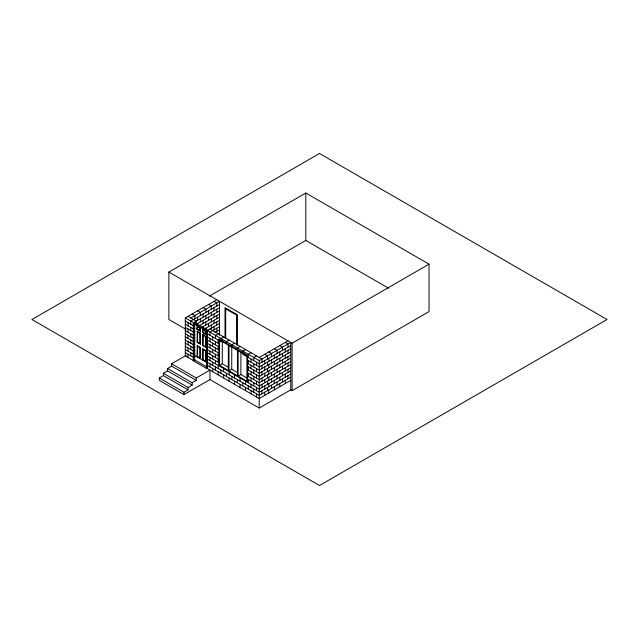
<?xml version="1.0" encoding="UTF-8"?>
<svg xmlns="http://www.w3.org/2000/svg" width="639" height="639" viewBox="0 0 639 639"><rect width="100%" height="100%" fill="white"/><g stroke="black" fill="none" stroke-linecap="round" stroke-linejoin="round"><path stroke-width="0.96" d="M185.31 317.918L193.529 322.663L193.529 360.612L185.31 355.867L185.31 317.918L216.805 299.739M163.4 375.628L163.4 373.256L188.05 387.49L188.05 389.862L163.4 375.628L159.295 378L159.295 380.373L183.944 394.598L209.959 379.582L259.25 408.041L290.745 389.862L290.745 342.424L259.25 360.612L207.22 330.571L207.22 368.511L259.25 398.552L290.745 380.373M206.788 346.849C206.429 344.884 207.172 348.127 206.685 346.114M206.014 350.627L205.918 350.14L205.926 350.611M206.373 349.956L206.581 350.3M206.9 346.705L206.629 346.306L207.084 346.785M207.052 350.116L206.685 349.845M185.997 329.381L168.88 319.5L168.88 272.07L305.809 193.01L429.041 264.163L429.041 311.592L292.111 390.653L290.745 389.862M209.352 296.129L305.809 240.448L388.536 288.213M190.789 317.918L219.544 301.32L219.544 335.307M219.544 304.476L190.789 321.082L190.789 324.245M193.529 322.663L219.544 307.639M193.282 323.342L194.679 322.535L208.274 330.387L206.876 331.194L193.282 323.342L193.282 360.755L206.876 368.599L206.876 331.194M194.895 325.035L193.529 325.826L185.31 321.082M196.461 324.133L219.544 310.802M200.478 331.194L197.076 329.46L197.275 325.65M197.275 326.577L199.879 327.847L199.68 330.73L197.275 329.349L197.275 326.577L199.879 327.847M194.895 328.198L193.529 328.989L185.31 324.245M199.2 325.714L219.544 313.965M197.076 329.46L197.475 326.457M197.076 325.77L200.478 327.495M194.895 331.361L193.529 332.152L185.31 327.408M201.549 327.519L219.544 317.128M200.478 344.125L197.076 342.392L197.275 331.194M206.077 334.429L202.675 332.695L202.875 328.885M202.875 329.804L205.478 331.074L205.279 333.965L202.875 332.576L202.875 329.804L205.478 331.074M194.895 334.517L193.529 335.307L185.31 330.571M204.672 328.869L219.544 320.291M197.076 331.306L200.478 333.039M202.675 332.695L205.478 333.846M202.675 328.997L206.077 330.73L206.077 333.502M194.895 337.68L193.529 338.47L185.31 333.726M207.02 330.683L219.544 323.454M206.077 347.36L202.675 345.627L202.875 334.429M194.895 340.843L193.529 341.633L185.31 336.889M219.544 326.617L209.959 332.144L209.959 335.307M205.478 336.617L203.074 335.235L203.074 345.395L205.478 346.777L205.478 336.617L206.077 336.274M194.895 344.006L193.529 344.796L185.31 340.052M214.848 332.488L219.544 329.78M200.478 358.439L197.076 356.714L197.275 345.507M194.895 347.169L193.529 347.959L185.31 343.215M219.544 332.943L215.431 335.307L215.431 338.47M171.619 363.767L196.261 378L196.261 380.373L171.619 366.139L171.619 363.767L186.109 355.404M194.895 350.332L193.529 351.123L185.31 346.378M197.076 345.627L200.478 347.36M167.506 368.511L192.155 382.745L192.155 385.117L167.506 370.884L167.506 368.511L171.619 366.139M206.077 361.674L202.675 359.941L202.875 348.742M194.895 353.495L193.529 354.286L185.31 349.541M223.65 336.889L220.91 338.47L220.91 341.633L222.284 340.843M163.4 373.256L167.506 370.884M194.895 356.658L193.529 357.449L185.31 352.704M205.998 350.244L206.796 350.044M205.878 361.794L205.878 350.707L206.828 350.068M193.282 360.755L194.895 359.821M229.129 340.052L226.39 341.633L226.39 343.215M234.601 343.215L231.869 344.796L231.869 346.378M240.08 346.378L237.341 347.959L237.341 349.541M196.261 378L209.959 370.093L209.959 379.582M245.56 349.541L242.82 351.123L242.82 354.286L259.25 363.767L290.745 345.587M219.544 365.348L228.331 370.42L228.331 345.124L219.544 340.052L219.544 365.348L222.284 363.767L228.674 367.457M192.155 382.745L196.261 380.373M188.05 387.49L192.155 385.117M251.039 352.704L248.299 354.286L248.299 357.449M159.295 378L183.944 392.234L188.05 389.862M229.01 370.82L237.46 375.692L237.46 350.396L229.01 345.523L229.01 370.82L231.749 369.238L237.66 372.649M256.511 355.867L253.771 357.449L253.771 360.612M259.25 357.449L288.005 340.843M168.88 272.07L292.111 343.215L429.041 264.163M238.139 376.091L246.926 381.163L246.926 355.867L238.139 350.795L238.139 376.091L240.879 374.51L247.269 378.2M290.745 348.75L259.25 366.93L247.612 360.212M290.745 351.913L259.25 370.093L247.636 363.391M290.745 355.076L259.25 373.256L247.589 366.522M290.745 358.239L259.25 376.419L247.589 369.685M290.745 361.402L259.25 379.582L247.636 372.88M290.745 364.557L259.25 382.745L247.636 376.044M290.745 367.721L259.25 385.908L247.628 379.199M290.745 370.884L259.25 389.071L207.22 359.03M290.745 374.047L259.25 392.234L207.22 362.193M290.745 377.21L259.25 395.389L207.22 365.348M214.065 301.32L216.805 302.894L216.805 306.057M285.266 342.424L288.005 344.006L288.005 347.169M208.586 304.476L211.325 306.057L211.325 309.22M279.794 345.587L282.526 347.169L282.526 350.332M203.114 307.639L205.846 309.22L205.846 312.383M274.315 348.75L277.054 350.332L277.054 353.495M197.635 310.802L200.374 312.383L200.374 315.546M268.835 351.913L271.575 353.495L271.575 356.658M264.73 354.286L267.469 355.867L267.469 359.03M192.155 313.965L194.895 315.546L194.895 318.709M188.05 316.337L196.261 321.082L196.261 323.454M209.959 328.989L261.99 359.03L261.99 362.185M207.22 333.726L220.91 341.633M197.475 329.229L199.879 330.619M207.22 336.889L218.857 343.614M202.675 334.54L205.878 336.386L205.878 347.472M207.22 340.052L218.857 346.777M207.22 343.215L218.857 349.932M207.22 346.378L218.834 353.079M207.22 349.541L218.85 356.258M202.675 348.862L205.878 350.707M207.22 352.704L218.85 359.422M207.22 355.867L218.842 362.577M194.679 355.476L207.427 362.832M207.427 367.305L194.679 359.941L194.679 323.534M305.809 193.01L305.809 240.448M292.111 343.215L292.111 390.653M288.005 350.332L288.005 353.495M288.005 356.658L288.005 359.821M288.005 362.976L288.005 366.139M288.005 369.302L288.005 372.465M288.005 375.628L288.005 378.791M285.266 348.75L285.266 351.913M285.266 355.076L285.266 358.239M285.266 361.402L285.266 364.557M285.266 367.721L285.266 370.884M285.266 374.047L285.266 377.21M285.266 380.373L285.266 383.536M282.526 353.495L282.526 356.658M282.526 359.821L282.526 362.976M282.526 366.139L282.526 369.302M282.526 372.465L282.526 375.628M282.526 378.791L282.526 381.954M279.794 351.913L279.794 355.076M279.794 358.239L279.794 361.402M279.794 364.557L279.794 367.721M279.794 370.884L279.794 374.047M279.794 377.21L279.794 380.373M279.794 383.536L279.794 386.699M277.054 356.658L277.054 359.821M277.054 362.976L277.054 366.139M277.054 369.302L277.054 372.465M277.054 375.628L277.054 378.791M277.054 381.954L277.054 385.117M274.315 355.076L274.315 358.239M274.315 361.402L274.315 364.557M274.315 367.721L274.315 370.884M274.315 374.047L274.315 377.21M274.315 380.373L274.315 383.536M274.315 386.699L274.315 389.862M271.575 359.821L271.575 362.976M271.575 366.139L271.575 369.302M271.575 372.465L271.575 375.628M271.575 378.791L271.575 381.954M271.575 385.117L271.575 388.28M268.835 358.239L268.835 361.402M268.835 364.557L268.835 367.721M268.835 370.884L268.835 374.047M268.835 377.21L268.835 380.373M268.835 383.536L268.835 386.699M268.835 389.862L268.835 393.025M267.469 362.185L267.469 365.348M267.469 368.511L267.469 371.674M267.469 374.837L267.469 378M267.469 381.163L267.469 384.327M267.469 387.49L267.469 390.653M264.73 360.612L264.73 363.767M264.73 366.93L264.73 370.093M264.73 373.256L264.73 376.419M264.73 379.582L264.73 382.745M264.73 385.908L264.73 389.071M264.73 392.234L264.73 395.389M261.99 365.348L261.99 368.511M261.99 371.674L261.99 374.837M261.99 378L261.99 381.163M261.99 384.327L261.99 387.49M261.99 390.653L261.99 393.808M259.25 360.612L259.25 408.041M256.511 362.185L256.511 365.348M256.511 368.511L256.511 371.674M256.511 374.837L256.511 378M256.511 381.163L256.511 384.327M256.511 387.49L256.511 390.653M256.511 393.808L256.511 396.971M253.771 363.767L253.771 366.93M253.771 370.093L253.771 373.256M253.771 376.419L253.771 379.582M253.771 382.745L253.771 385.908M253.771 389.071L253.771 392.234M251.039 359.03L251.039 362.185M251.039 365.348L251.039 368.511M251.039 371.674L251.039 374.837M251.039 378L251.039 381.163M251.039 384.327L251.039 387.49M251.039 390.653L251.039 393.808M248.299 360.612L248.299 363.767M248.299 366.93L248.299 370.093M248.299 373.256L248.299 376.419M248.299 379.582L248.299 382.745M248.299 385.908L248.299 389.071M247.628 382.354L247.612 355.444L218.857 338.838L218.857 365.748M245.56 381.163L245.56 384.327M245.56 387.49L245.56 390.653M242.82 382.745L242.82 385.908M240.879 352.129L240.879 374.51M240.08 378L240.08 381.163M240.08 384.327L240.08 387.49M237.341 345.028L237.341 314.755L225.016 307.639L225.016 337.911M237.341 379.582L237.341 382.745M236.662 344.796L236.662 315.155L225.703 308.829L225.703 338.47M234.601 374.837L234.601 378M234.601 381.163L234.601 384.327M231.869 376.419L231.869 379.582M231.749 346.857L231.749 369.238M229.129 371.674L229.129 374.837M229.129 378L229.129 381.163M226.39 373.256L226.39 376.419M223.65 368.511L223.65 371.674M223.65 374.837L223.65 378M222.284 341.394L222.284 363.767M220.91 370.093L220.91 373.256M218.171 340.052L218.171 343.215M218.171 346.378L218.171 349.541M218.171 352.704L218.171 355.867M218.171 359.03L218.171 362.193M218.171 365.348L218.171 368.511M218.171 371.674L218.171 374.837M216.805 309.22L216.805 312.383M216.805 315.546L216.805 318.709M216.805 321.872L216.805 325.035M216.805 328.198L216.805 331.361M215.431 341.633L215.431 344.796M215.431 347.959L215.431 351.123M215.431 354.286L215.431 357.449M215.431 360.612L215.431 363.767M215.431 366.93L215.431 370.093M214.065 307.639L214.065 310.802M214.065 313.965L214.065 317.128M214.065 320.291L214.065 323.454M214.065 326.617L214.065 329.78M212.699 336.889L212.699 340.052M212.699 343.215L212.699 346.378M212.699 349.541L212.699 352.704M212.699 355.867L212.699 359.03M212.699 362.193L212.699 365.348M212.699 368.511L212.699 371.674M211.325 312.383L211.325 315.546M211.325 318.709L211.325 321.872M211.325 325.035L211.325 328.198M209.959 338.47L209.959 341.633M209.959 344.796L209.959 347.959M209.959 351.123L209.959 354.286M209.959 357.449L209.959 360.612M209.959 363.767L209.959 366.93M208.586 310.802L208.586 313.965M208.586 317.128L208.586 320.291M208.586 323.454L208.586 326.617M205.846 315.546L205.846 318.709M205.846 321.872L205.846 325.035M205.846 328.198L205.846 329.78M205.878 330.85L205.878 334.54M205.279 331.194L205.279 333.965M203.114 313.965L203.114 317.128M203.114 320.291L203.114 323.454M203.114 326.617L203.114 328.198M200.374 318.709L200.374 321.872M200.279 327.615L200.279 331.306M200.279 333.159L200.279 344.237M200.279 347.472L200.279 358.559M199.68 327.959L199.68 330.73M197.635 317.128L197.635 320.291M197.635 323.454L197.635 325.035M190.789 327.408L190.789 330.571M190.789 333.726L190.789 336.889M190.789 340.052L190.789 343.215M190.789 346.378L190.789 349.541M190.789 352.704L190.789 355.867M188.05 322.663L188.05 325.826M188.05 328.989L188.05 332.152M188.05 335.307L188.05 338.47M188.05 341.633L188.05 344.796M188.05 347.959L188.05 351.123M188.05 354.286L188.05 357.449M183.944 392.234L183.944 394.598M207.379 347.097A0.847 0.487 60 0 1 206.477 345.987A0.847 0.487 60 0 1 207.371 345.891M207.371 350.555A0.847 0.487 60 0 1 207.068 350.468M206.557 349.821A0.847 0.487 60 0 1 207.387 349.365M319.5 153.488L31.95 319.5L319.5 485.512L607.05 319.5L319.5 153.488M199.879 333.39L197.475 332L197.475 342.161L199.879 343.55L199.879 333.39M199.879 347.704L197.475 346.322L197.475 356.482L199.879 357.864L199.879 347.704M205.478 350.939L203.074 349.549L203.074 359.709L205.478 361.099L205.478 350.939"/></g></svg>
